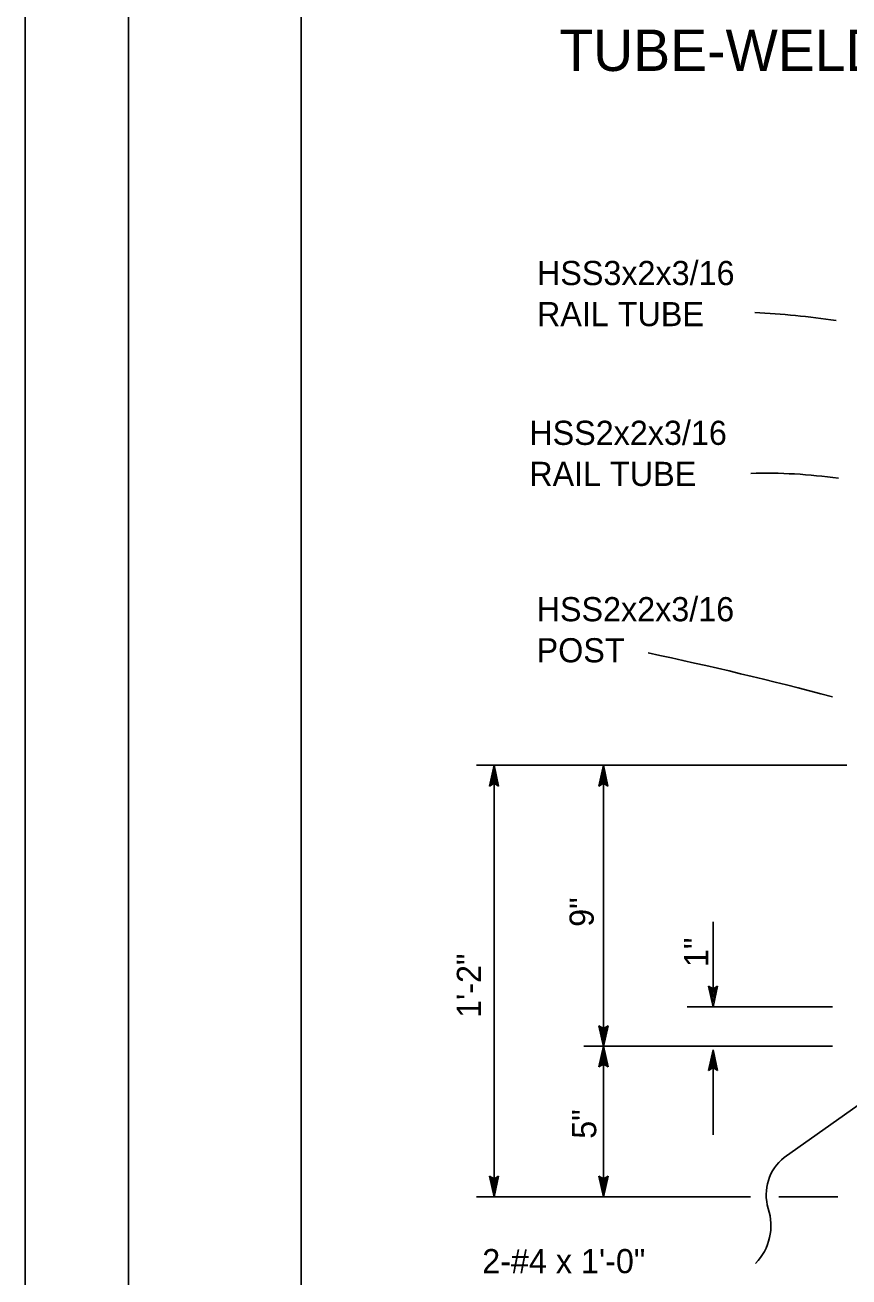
# Model space of a CAD drawing. Extents: x -893 to 867, y -474 to 712.
# Drawn here: x -893.5 to -654.7, y -263.5 to 99.3 of the extents above; entities that cross this region are included whole.
import ezdxf

# ---------------------------------------------------------------- set-up
doc = ezdxf.new("R2010")
doc.units = 0
for name, color, linetype in [('56 Stage 3 Anno', 7, 'Continuous'), ('57 Undefined', 7, 'Continuous'), ('border_PLOTTING-ELEMENTS', 7, 'Continuous'), ('border_rw_22x34_Cut_Lines', 7, 'Continuous'), ('border_SHEET', 7, 'Continuous')]:
    doc.layers.add(name, color=color, linetype=linetype)

msp = doc.modelspace()

# ---------------------------------------------------------------- linework, layer by layer
at = {"layer": '56 Stage 3 Anno'}
for p, q in [((-762.65, -115.22), (-655.36, -115.22)), ((-758.91, -121.22), (-757.57, -115.22)), ((-757.57, -240.22), (-757.57, -115.22)), ((-757.57, -115.22), (-757.57, -115.22)), ((-757.57, -115.22), (-756.24, -121.22)), ((-727.22, -121.22), (-725.88, -115.22)), ((-725.88, -240.22), (-725.88, -115.22)), ((-725.88, -115.22), (-725.88, -115.22)), ((-725.88, -115.22), (-724.55, -121.22)), ((-758.55, -121.01), (-757.57, -116.6)), ((-758.19, -120.77), (-757.57, -117.98)), ((-757.85, -120.6), (-757.57, -119.37)), ((-757.57, -116.61), (-756.6, -120.99)), ((-757.57, -117.98), (-756.95, -120.81)), ((-757.57, -119.37), (-757.3, -120.57)), ((-726.87, -121.01), (-725.88, -116.6)), ((-726.51, -120.77), (-725.88, -117.98)), ((-726.16, -120.6), (-725.89, -119.37)), ((-725.89, -119.37), (-725.62, -120.57)), ((-725.88, -116.61), (-724.91, -120.99)), ((-725.88, -117.98), (-725.26, -120.81)), ((-757.57, -120.42), (-758.91, -121.22)), ((-758.91, -121.22), (-758.91, -121.22)), ((-756.24, -121.22), (-757.57, -120.42)), ((-756.24, -121.22), (-756.24, -121.22)), ((-725.88, -120.42), (-727.22, -121.22)), ((-727.22, -121.22), (-727.22, -121.22)), ((-724.55, -121.22), (-725.88, -120.42)), ((-724.55, -121.22), (-724.55, -121.22)), ((-694.11, -180.03), (-694.11, -160.56)), ((-694.11, -185.22), (-695.44, -179.22)), ((-695.44, -179.22), (-695.44, -179.22)), ((-695.44, -179.22), (-694.11, -180.02)), ((-694.12, -183.83), (-695.08, -179.46)), ((-694.11, -182.46), (-694.74, -179.63)), ((-694.11, -181.08), (-694.38, -179.87)), ((-694.11, -180.02), (-692.77, -179.22)), ((-692.77, -179.22), (-694.11, -185.22)), ((-693.13, -179.44), (-694.11, -183.84)), ((-693.49, -179.67), (-694.11, -182.46)), ((-693.84, -179.85), (-694.11, -181.08)), ((-692.77, -179.22), (-692.77, -179.22)), ((-701.65, -185.22), (-659.53, -185.22)), ((-694.11, -185.22), (-694.11, -185.22)), ((-725.87, -196.71), (-727.2, -190.71)), ((-727.2, -190.71), (-727.2, -190.71)), ((-727.2, -190.71), (-725.87, -191.51)), ((-725.87, -195.32), (-726.84, -190.95)), ((-725.87, -193.95), (-726.49, -191.13)), ((-725.87, -192.57), (-726.13, -191.36)), ((-725.87, -191.51), (-724.53, -190.71)), ((-724.53, -190.71), (-725.87, -196.71)), ((-724.88, -190.93), (-725.87, -195.33)), ((-725.24, -191.16), (-725.87, -193.95)), ((-725.59, -191.34), (-725.87, -192.57)), ((-724.53, -190.71), (-724.53, -190.71)), ((-731.52, -196.6), (-659.53, -196.6)), ((-727.21, -202.58), (-725.87, -196.58)), ((-726.85, -202.36), (-725.87, -197.96)), ((-726.49, -202.13), (-725.87, -199.34)), ((-725.87, -196.58), (-725.87, -196.58)), ((-725.87, -196.58), (-724.54, -202.58)), ((-725.87, -196.71), (-725.87, -196.71)), ((-725.87, -197.97), (-724.9, -202.34)), ((-725.87, -199.34), (-725.24, -202.16)), ((-695.45, -203.61), (-694.11, -197.61)), ((-695.1, -203.39), (-694.11, -198.99)), ((-694.11, -222.31), (-694.11, -197.61)), ((-694.11, -197.61), (-694.11, -197.61)), ((-694.11, -197.61), (-692.78, -203.61)), ((-694.11, -199), (-693.14, -203.38)), ((-725.87, -201.78), (-727.21, -202.58)), ((-727.21, -202.58), (-727.21, -202.58)), ((-726.15, -201.95), (-725.87, -200.72)), ((-725.87, -200.72), (-725.6, -201.93)), ((-724.54, -202.58), (-725.87, -201.78)), ((-724.54, -202.58), (-724.54, -202.58)), ((-694.11, -202.81), (-695.45, -203.61)), ((-694.74, -203.16), (-694.12, -200.37)), ((-694.39, -202.98), (-694.12, -201.76)), ((-694.12, -200.37), (-693.49, -203.2)), ((-694.12, -201.76), (-693.85, -202.96)), ((-692.78, -203.61), (-694.11, -202.81)), ((-695.45, -203.61), (-695.45, -203.61)), ((-692.78, -203.61), (-692.78, -203.61)), ((-673.47, -228.84), (-638.46, -203.98)), ((-757.57, -240.22), (-758.9, -234.22)), ((-758.9, -234.22), (-758.9, -234.22)), ((-758.9, -234.22), (-757.57, -235.02)), ((-757.57, -238.83), (-758.54, -234.46)), ((-757.57, -237.46), (-758.19, -234.63)), ((-757.57, -236.08), (-757.83, -234.87)), ((-757.57, -235.02), (-756.23, -234.22)), ((-756.23, -234.22), (-757.57, -240.22)), ((-756.58, -234.44), (-757.57, -238.84)), ((-756.94, -234.67), (-757.57, -237.46)), ((-757.29, -234.85), (-757.57, -236.08)), ((-756.23, -234.22), (-756.23, -234.22)), ((-725.88, -240.22), (-727.21, -234.22)), ((-727.21, -234.22), (-727.21, -234.22)), ((-727.21, -234.22), (-725.88, -235.02)), ((-725.89, -238.83), (-726.85, -234.46)), ((-725.88, -237.46), (-726.51, -234.63)), ((-725.88, -236.08), (-726.15, -234.87)), ((-725.88, -235.02), (-724.54, -234.22)), ((-724.54, -234.22), (-725.88, -240.22)), ((-724.9, -234.44), (-725.88, -238.84)), ((-725.26, -234.67), (-725.88, -237.46)), ((-725.6, -234.85), (-725.88, -236.08)), ((-724.54, -234.22), (-724.54, -234.22)), ((-762.65, -240.22), (-683.26, -240.22)), ((-757.57, -240.22), (-757.57, -240.22)), ((-725.88, -240.22), (-725.88, -240.22)), ((-675.02, -240.22), (-657.96, -240.22))]:
    msp.add_line(p, q, dxfattribs=at)
for centre, radius, start, end in [((-693.55, -224.2), 240.42, 81.6082, 87.2525), ((-678.9, -180.78), 150.21, 81.9246, 91.6356), ((-931.46, -1117.56), 1057.73, 75.10275, 78.07453), ((-664.92, -239.64), 13.78, 128.3623, 196.784), ((-693.19, -248.51), 15.86, 316.0563, 17.9642)]:
    msp.add_arc(centre, radius, start, end, dxfattribs=at)
at = {"layer": 'border_PLOTTING-ELEMENTS'}
for points in [[(-893.45, -474.04), (866.55, -474.04), (866.55, 711.96), (-893.45, 711.96)], [(-893.45, -474.04), (866.55, -474.04), (866.55, 711.96), (-893.45, 711.96)], [(-863.45, 668.96), (836.55, 668.96), (836.55, -431.04), (-863.45, -431.04)]]:
    msp.add_lwpolyline(points, close=True, dxfattribs=at)
at = {"layer": 'border_rw_22x34_Cut_Lines'}
msp.add_lwpolyline([(-863.45, 668.96), (836.55, 668.96), (836.55, -431.04), (-863.45, -431.04)], close=True, dxfattribs=at)
at = {"layer": 'border_SHEET'}
msp.add_line((-813.45, -406.04), (-813.45, 643.96), dxfattribs=at)

# ---------------------------------------------------------------- texts
at = {"layer": '57 Undefined'}
for s, height, p in [('TUBE-WELDED SPLICE', 12, (-738.63, 85.96)), ('HSS3x2x3/16', 7, (-745.12, 23.92)), ('RAIL TUBE', 7, (-745.12, 12.02)), ('HSS2x2x3/16', 7, (-747.35, -22.38)), ('RAIL TUBE', 7, (-747.35, -34.28)), ('HSS2x2x3/16', 7, (-745.22, -73.48)), ('POST', 7, (-745.22, -85.38)), ('2-#4 x 1\'-0"', 7, (-760.98, -262.37))]:
    msp.add_text(s, height=height, dxfattribs=at).set_placement(p)
for s, p in [('9"', (-728.69, -162.02)), ('1"', (-695.48, -173.66)), ('1\'-2"', (-761.35, -188.4)), ('5"', (-727.95, -223.42))]:
    msp.add_text(s, height=7, rotation=90, dxfattribs=at).set_placement(p)

doc.saveas('drawing.dxf')
